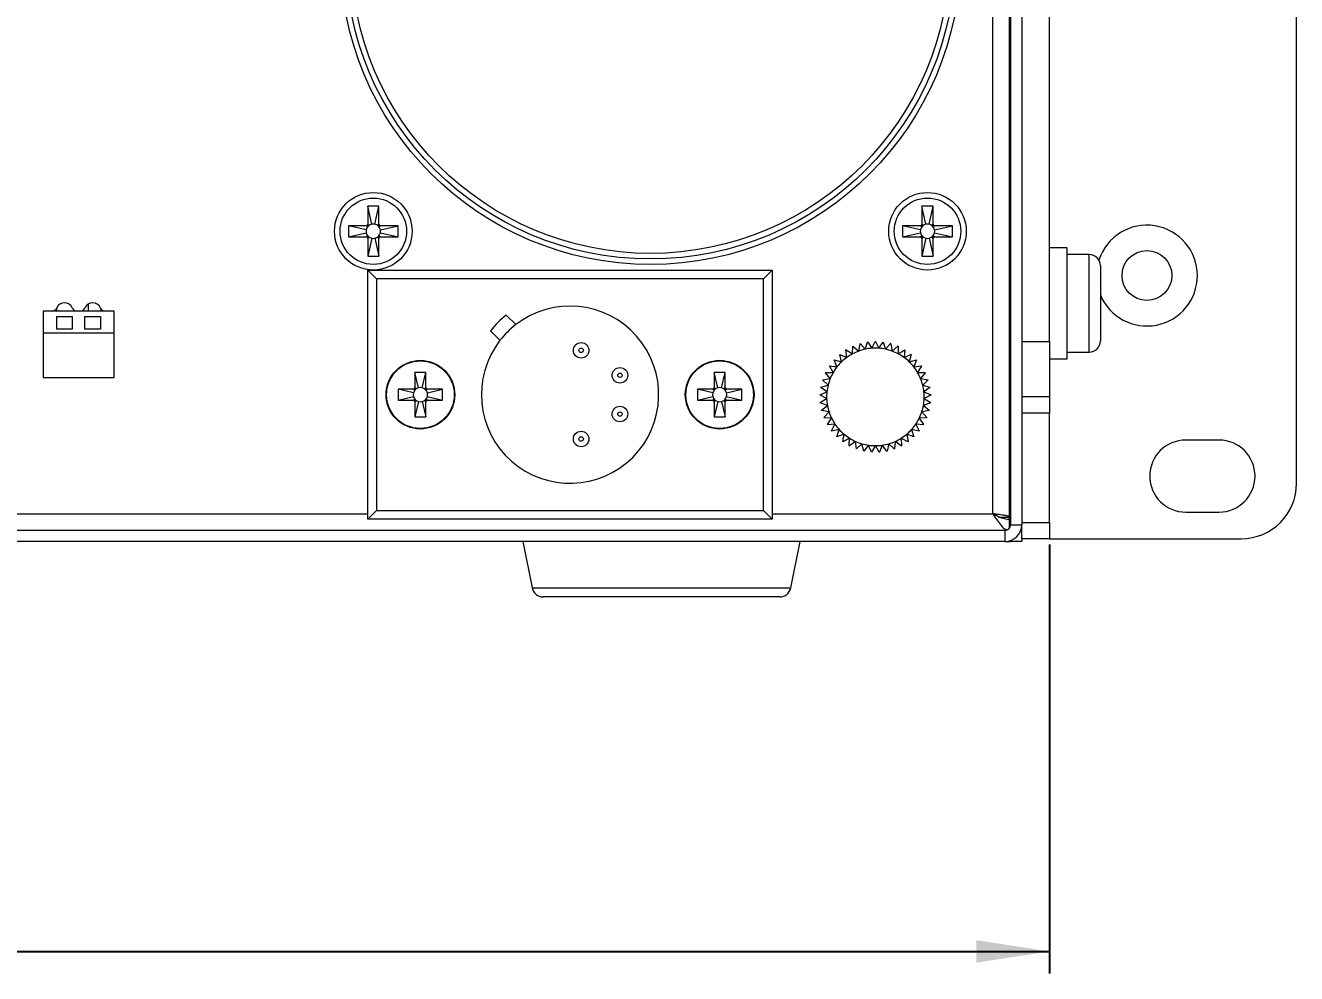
# Model space of a CAD drawing. Header units: millimetres. Extents: x 46 to 564, y 11 to 440.
# Drawn here: x 230 to 287.4, y 302.6 to 345.4 of the extents above; entities that cross this region are included whole.
import ezdxf

# ---------------------------------------------------------------- set-up
doc = ezdxf.new("R2010")
doc.units = ezdxf.units.MM
doc.layers.add('圖層0', color=5, linetype='Continuous')
doc.styles.add('SLDTEXTSTYLE0', font='TXT', dxfattribs={"width": 0.75})
doc.dimstyles.new('SLDDIMSTYLE2', dxfattribs={"dimtxt": 9.260417, "dimasz": 3.302, "dimexe": 0, "dimexo": 0.0625, "dimgap": 2.315104, "dimtad": 2, "dimlfac": 2, "dimrnd": 1e-09, "dimzin": 4, "dimdsep": 46, "dimtxsty": 'SLDTEXTSTYLE0', "dimsah": 1, "dimcen": 0.09, "dimadec": 0, "dimazin": 0, "dimtfac": 1, "dimtofl": 0, "dimtmove": 0, "dimatfit": 3, "dimfxl": 1, "dimtolj": 1, "dimtzin": 12, "dimarcsym": 0})

# ---------------------------------------------------------------- blocks, each defined once
blk = doc.blocks.new('*D4')
at = {"layer": '圖層0'}
for p, q in [((57.516, 321.971), (57.516, 302.614)), ((276.216, 321.971), (276.216, 302.614)), ((57.516, 303.614), (276.216, 303.614))]:
    blk.add_line(p, q, dxfattribs=at)
for points in [[(57.516, 303.614), (60.818, 303.106), (60.818, 304.122)], [(276.216, 303.614), (272.914, 304.122), (272.914, 303.106)]]:
    blk.add_solid(points, dxfattribs=at)
at = {"layer": '圖層0', "insert": (149.637, 315.551), "char_height": 9.2604, "attachment_point": 1, "style": 'SLDTEXTSTYLE0'}
blk.add_mtext('437.40', dxfattribs=at)

msp = doc.modelspace()

# ---------------------------------------------------------------- linework, layer by layer
at = {"color": 7, "linetype": 'Continuous', "lineweight": 15}
for p, q in [((287.3662, 324.739), (287.3662, 363.489)), ((273.6662, 323.364), (273.6662, 359.214)), ((274.4163, 323.214), (274.4163, 359.214)), ((274.4663, 359.364), (274.4663, 322.864)), ((274.9662, 359.364), (274.9662, 322.864)), ((276.2163, 331.139), (276.2163, 357.089)), ((245.9662, 337.239), (245.4662, 337.239)), ((245.4662, 337.239), (245.4662, 336.4389)), ((245.6457, 336.4313), (245.4662, 337.239)), ((245.7868, 336.4313), (245.9662, 337.239)), ((245.9662, 336.4389), (245.9662, 337.239)), ((270.9662, 337.239), (270.4663, 337.239)), ((270.4663, 337.239), (270.4663, 336.4389)), ((270.6457, 336.4313), (270.4663, 337.239)), ((270.7868, 336.4313), (270.9662, 337.239)), ((270.9662, 336.4389), (270.9662, 337.239)), ((245.399, 336.1846), (244.5912, 336.364)), ((245.3914, 336.364), (244.5912, 336.364)), ((244.5912, 336.364), (244.5912, 335.864)), ((244.5912, 335.864), (245.399, 336.0435)), ((246.0335, 336.1846), (246.8413, 336.364)), ((246.0335, 336.0435), (246.8413, 335.864)), ((246.8413, 336.364), (246.0411, 336.364)), ((246.8413, 335.864), (246.8413, 336.364)), ((270.3914, 336.364), (269.5912, 336.364)), ((269.5912, 336.364), (269.5912, 335.864)), ((270.399, 336.1846), (269.5912, 336.364)), ((269.5912, 335.864), (270.399, 336.0435)), ((271.0335, 336.1846), (271.8412, 336.364)), ((271.0335, 336.0435), (271.8412, 335.864)), ((271.8412, 336.364), (271.0411, 336.364)), ((271.8412, 335.864), (271.8412, 336.364)), ((244.5912, 335.864), (245.3914, 335.864)), ((245.6457, 335.7968), (245.4662, 334.989)), ((245.4662, 335.7892), (245.4662, 334.989)), ((245.7868, 335.7968), (245.9662, 334.989)), ((245.9662, 334.989), (245.9662, 335.7892)), ((246.0411, 335.864), (246.8413, 335.864)), ((269.5912, 335.864), (270.3914, 335.864)), ((270.6457, 335.7968), (270.4663, 334.989)), ((270.4663, 335.7892), (270.4663, 334.989)), ((270.7868, 335.7968), (270.9662, 334.989)), ((270.9662, 334.989), (270.9662, 335.7892)), ((271.0411, 335.864), (271.8412, 335.864)), ((245.4662, 334.989), (245.9662, 334.989)), ((270.4663, 334.989), (270.9662, 334.989)), ((277.0163, 335.364), (276.2163, 335.364)), ((277.0163, 332.864), (277.0163, 335.364)), ((278.0162, 335.064), (277.0163, 335.064)), ((245.4662, 334.364), (263.7162, 334.364)), ((245.4662, 334.364), (245.8663, 333.964)), ((245.4662, 323.114), (245.4662, 334.364)), ((263.7162, 334.364), (263.3162, 333.964)), ((263.7162, 334.364), (263.7162, 323.114)), ((274.4663, 334.414), (274.4163, 334.414)), ((278.5162, 334.564), (278.5162, 332.864)), ((245.8663, 333.964), (245.8663, 323.514)), ((263.3162, 333.964), (245.8663, 333.964)), ((263.3162, 323.514), (263.3162, 333.964)), ((231.4473, 332.514), (231.4473, 332.6722)), ((232.8473, 332.8247), (232.8473, 332.514)), ((233.4473, 332.514), (233.4473, 332.5935)), ((277.0163, 330.364), (277.0163, 332.864)), ((278.5162, 332.864), (278.5162, 331.164)), ((230.8223, 332.514), (230.8223, 329.514)), ((231.2144, 332.514), (230.8223, 332.514)), ((232.3601, 332.514), (231.2144, 332.514)), ((231.4373, 332.264), (232.1373, 332.264)), ((231.4373, 331.689), (231.4373, 332.264)), ((232.1373, 332.264), (232.1373, 331.689)), ((232.4844, 332.514), (232.3601, 332.514)), ((233.6301, 332.514), (232.4844, 332.514)), ((232.7073, 332.264), (233.4073, 332.264)), ((232.7073, 331.689), (232.7073, 332.264)), ((233.4073, 332.264), (233.4073, 331.689)), ((234.0223, 332.514), (233.6301, 332.514)), ((234.0223, 329.514), (234.0223, 332.514)), ((252.1386, 331.8988), (251.7114, 332.326)), ((234.0223, 331.514), (230.8223, 331.514)), ((232.1373, 331.689), (231.4373, 331.689)), ((233.4073, 331.689), (232.7073, 331.689)), ((251.0043, 331.6189), (251.4314, 331.1917)), ((267.3334, 330.5815), (267.3453, 330.9211)), ((267.3535, 330.9248), (267.6138, 330.7064)), ((267.6138, 330.7064), (267.6728, 331.0409)), ((267.6815, 331.0434), (267.9088, 330.791)), ((267.9088, 330.791), (268.0138, 331.1141)), ((268.0228, 331.1153), (268.2128, 330.8337)), ((268.2128, 330.8337), (268.3617, 331.139)), ((268.3708, 331.139), (268.5197, 330.8337)), ((268.5197, 330.8337), (268.7097, 331.1153)), ((268.7187, 331.1141), (268.8237, 330.791)), ((268.8237, 330.791), (269.051, 331.0434)), ((269.0597, 331.0409), (269.1187, 330.7064)), ((269.1187, 330.7064), (269.379, 330.9248)), ((269.3872, 330.9211), (269.3991, 330.5815)), ((274.4163, 331.314), (274.4663, 331.314)), ((274.9662, 331.139), (276.2163, 331.139)), ((276.2163, 331.139), (276.2163, 328.639)), ((266.6326, 329.9935), (266.5054, 330.3085)), ((266.5114, 330.3152), (266.838, 330.2216)), ((266.838, 330.2216), (266.7558, 330.5512)), ((266.7628, 330.5571), (267.0731, 330.4189)), ((267.0731, 330.4189), (267.0376, 330.7568)), ((267.0453, 330.7616), (267.3334, 330.5815)), ((269.3991, 330.5815), (269.6872, 330.7616)), ((269.6949, 330.7568), (269.6594, 330.4189)), ((269.6594, 330.4189), (269.9697, 330.5571)), ((269.9767, 330.5512), (269.8945, 330.2216)), ((269.8945, 330.2216), (270.2211, 330.3152)), ((270.2271, 330.3085), (270.0999, 329.9935)), ((274.4663, 330.339), (274.4163, 330.339)), ((276.2163, 330.364), (277.0163, 330.364)), ((277.0163, 330.664), (278.0162, 330.664)), ((248.0912, 329.739), (247.5912, 329.739)), ((247.5912, 329.739), (247.5912, 329.0639)), ((247.7624, 329.0543), (247.5912, 329.739)), ((247.9201, 329.0543), (248.0912, 329.739)), ((248.0912, 329.0639), (248.0912, 329.739)), ((261.5912, 329.739), (261.0912, 329.739)), ((261.0912, 329.739), (261.0912, 329.0639)), ((261.2624, 329.0543), (261.0912, 329.739)), ((261.4201, 329.0543), (261.5912, 329.739)), ((261.5912, 329.0639), (261.5912, 329.739)), ((266.3264, 329.4632), (266.1173, 329.7309)), ((266.461, 329.739), (266.2911, 330.0333)), ((266.2962, 330.0408), (266.6326, 329.9935)), ((270.0999, 329.9935), (270.4363, 330.0408)), ((270.4414, 330.0333), (270.2715, 329.739)), ((270.6152, 329.7309), (270.4061, 329.4632)), ((230.8223, 329.514), (234.0223, 329.514)), ((265.905, 329.0776), (266.2316, 329.1713)), ((266.2316, 329.1713), (265.9872, 329.4073)), ((265.99, 329.4159), (266.3264, 329.4632)), ((270.4061, 329.4632), (270.7425, 329.4159)), ((270.7453, 329.4073), (270.5009, 329.1713)), ((270.5009, 329.1713), (270.8275, 329.0776)), ((247.5164, 328.989), (246.8413, 328.989)), ((246.8413, 328.989), (246.8413, 328.489)), ((247.526, 328.8179), (246.8413, 328.989)), ((246.8413, 328.489), (247.526, 328.6602)), ((248.1565, 328.8179), (248.8412, 328.989)), ((248.1565, 328.6602), (248.8412, 328.489)), ((248.8412, 328.989), (248.1661, 328.989)), ((248.8412, 328.489), (248.8412, 328.989)), ((261.0164, 328.989), (260.3412, 328.989)), ((260.3412, 328.989), (260.3412, 328.489)), ((261.0259, 328.8179), (260.3412, 328.989)), ((260.3412, 328.489), (261.0259, 328.6602)), ((261.6565, 328.8179), (262.3413, 328.989)), ((261.6565, 328.6602), (262.3413, 328.489)), ((262.3413, 328.989), (261.6661, 328.989)), ((262.3413, 328.489), (262.3413, 328.989)), ((266.1676, 328.5623), (265.8676, 328.7218)), ((265.8679, 328.7308), (266.1783, 328.869)), ((266.1783, 328.869), (265.9034, 329.0687)), ((270.8291, 329.0687), (270.5542, 328.869)), ((270.5542, 328.869), (270.8646, 328.7308)), ((270.8649, 328.7218), (270.5649, 328.5623)), ((274.4163, 328.889), (274.4663, 328.889)), ((276.2163, 328.639), (274.9662, 328.639)), ((276.2163, 328.639), (276.2163, 327.9068)), ((246.8413, 328.489), (247.5164, 328.489)), ((247.7624, 328.4238), (247.5912, 327.739)), ((247.5912, 328.4142), (247.5912, 327.739)), ((247.9201, 328.4238), (248.0912, 327.739)), ((248.0912, 327.739), (248.0912, 328.4142)), ((248.1661, 328.489), (248.8412, 328.489)), ((260.3412, 328.489), (261.0164, 328.489)), ((261.2624, 328.4238), (261.0912, 327.739)), ((261.0912, 328.4142), (261.0912, 327.739)), ((261.4201, 328.4238), (261.5912, 327.739)), ((261.5912, 327.739), (261.5912, 328.4142)), ((261.6661, 328.489), (262.3413, 328.489)), ((265.8795, 328.3822), (266.1676, 328.5623)), ((266.1997, 328.257), (265.8804, 328.3732)), ((265.9394, 328.0386), (266.1997, 328.257)), ((266.2739, 327.9592), (265.9416, 328.0298)), ((270.7909, 328.0298), (270.4586, 327.9592)), ((270.8521, 328.3732), (270.5328, 328.257)), ((270.5328, 328.257), (270.7931, 328.0386)), ((270.5649, 328.5623), (270.853, 328.3822)), ((247.5912, 327.739), (248.0912, 327.739)), ((261.0912, 327.739), (261.5912, 327.739)), ((266.0466, 327.7067), (266.2739, 327.9592)), ((266.3889, 327.6746), (266.05, 327.6983)), ((266.1989, 327.393), (266.3889, 327.6746)), ((270.6825, 327.6983), (270.3436, 327.6746)), ((270.3436, 327.6746), (270.5336, 327.393)), ((270.4586, 327.9592), (270.6859, 327.7067)), ((276.2163, 327.9068), (274.9662, 327.9068)), ((276.2163, 322.9713), (276.2163, 327.9068)), ((266.5424, 327.4088), (266.2035, 327.3851)), ((266.3934, 327.1035), (266.5424, 327.4088)), ((266.7313, 327.167), (266.399, 327.0963)), ((266.6263, 326.8439), (266.7313, 327.167)), ((266.9521, 326.9538), (266.6329, 326.8376)), ((266.8931, 326.6192), (266.9521, 326.9538)), ((270.0996, 326.8376), (269.7804, 326.9538)), ((269.7804, 326.9538), (269.8394, 326.6192)), ((270.3335, 327.0963), (270.0012, 327.167)), ((270.0012, 327.167), (270.1062, 326.8439)), ((270.1901, 327.4088), (270.3391, 327.1035)), ((270.529, 327.3851), (270.1901, 327.4088)), ((267.2004, 326.7733), (266.9005, 326.6138)), ((267.1886, 326.4338), (267.2004, 326.7733)), ((267.4714, 326.6292), (267.1966, 326.4296)), ((267.5069, 326.2914), (267.4714, 326.6292)), ((267.7598, 326.5243), (267.5155, 326.2883)), ((267.842, 326.1946), (267.7598, 326.5243)), ((268.0601, 326.4605), (267.8509, 326.1927)), ((268.1873, 326.1455), (268.0601, 326.4605)), ((268.3662, 326.439), (268.1964, 326.1448)), ((268.5361, 326.1448), (268.3662, 326.439)), ((268.6724, 326.4605), (268.5452, 326.1455)), ((268.8816, 326.1927), (268.6724, 326.4605)), ((268.9726, 326.5243), (268.8905, 326.1946)), ((269.217, 326.2883), (268.9726, 326.5243)), ((269.2611, 326.6292), (269.2256, 326.2914)), ((269.5359, 326.4296), (269.2611, 326.6292)), ((269.832, 326.6138), (269.5321, 326.7733)), ((269.5321, 326.7733), (269.5439, 326.4338)), ((283.8662, 326.689), (282.3663, 326.689)), ((245.8663, 323.514), (245.4662, 323.114)), ((245.8663, 323.514), (263.3162, 323.514)), ((263.3162, 323.514), (263.7162, 323.114)), ((282.3663, 323.439), (283.8662, 323.439)), ((263.7162, 323.114), (245.4662, 323.114)), ((273.9163, 323.214), (274.4163, 323.214)), ((274.4663, 323.164), (274.3891, 323.164)), ((274.4163, 322.714), (274.4163, 323.114)), ((274.4663, 322.864), (274.9662, 322.864)), ((274.9662, 322.9713), (276.2163, 322.9713)), ((274.9662, 322.239), (274.9662, 322.864)), ((276.2163, 322.9713), (276.2163, 322.239)), ((274.2162, 322.614), (59.5162, 322.614)), ((274.2162, 322.114), (274.2162, 322.614)), ((274.9234, 322.614), (274.9662, 322.614)), ((274.9662, 322.714), (274.9511, 322.714)), ((274.2162, 322.114), (59.5162, 322.114)), ((252.4663, 322.114), (252.8859, 320.016)), ((264.5466, 320.016), (264.9662, 322.114)), ((274.2162, 322.114), (274.4663, 322.114)), ((274.9662, 322.114), (274.4663, 322.114)), ((274.9662, 322.239), (274.9662, 322.114)), ((276.2163, 322.239), (274.9662, 322.239)), ((276.2163, 322.239), (284.8662, 322.239)), ((264.0563, 319.614), (253.3761, 319.614))]:
    msp.add_line(p, q, dxfattribs=at)
at = {"color": 8, "linetype": 'Continuous', "lineweight": 15}
for p, q in [((278.0162, 332.864), (278.0162, 335.064)), ((278.0162, 330.664), (278.0162, 332.864)), ((274.4163, 325.664), (274.4663, 325.664)), ((218.8962, 323.364), (245.4662, 323.364)), ((263.7162, 323.364), (273.6662, 323.364)), ((274.4663, 322.114), (274.4663, 322.1569)), ((252.8859, 320.016), (258.7162, 320.016)), ((258.7162, 320.016), (264.5466, 320.016))]:
    msp.add_line(p, q, dxfattribs=at)
at = {"color": 7, "linetype": 'Continuous', "lineweight": 15, "flags": 128}
for points in [[(245.399, 336.1846), (245.3912, 336.114), (245.399, 336.0435)], [(245.4864, 336.3439), (245.4312, 336.2705), (245.399, 336.1846)], [(245.399, 336.0435), (245.4312, 335.9576), (245.4864, 335.8842)], [(245.6457, 336.4313), (245.5598, 336.3991), (245.4864, 336.3439)], [(245.7868, 336.4313), (245.7162, 336.4391), (245.6457, 336.4313)], [(245.9461, 336.3439), (245.8727, 336.3991), (245.7868, 336.4313)], [(246.0335, 336.1846), (246.0013, 336.2705), (245.9461, 336.3439)], [(245.9461, 335.8842), (246.0013, 335.9576), (246.0335, 336.0435)], [(246.0335, 336.0435), (246.0413, 336.114), (246.0335, 336.1846)], [(270.399, 336.1846), (270.3912, 336.114), (270.399, 336.0435)], [(270.4864, 336.3439), (270.4312, 336.2705), (270.399, 336.1846)], [(270.399, 336.0435), (270.4312, 335.9576), (270.4864, 335.8842)], [(270.6457, 336.4313), (270.5598, 336.3991), (270.4864, 336.3439)], [(270.7868, 336.4313), (270.7162, 336.4391), (270.6457, 336.4313)], [(270.9461, 336.3439), (270.8727, 336.3991), (270.7868, 336.4313)], [(271.0335, 336.1846), (271.0013, 336.2705), (270.9461, 336.3439)], [(270.9461, 335.8842), (271.0013, 335.9576), (271.0335, 336.0435)], [(271.0335, 336.0435), (271.0413, 336.114), (271.0335, 336.1846)], [(245.4864, 335.8842), (245.5598, 335.829), (245.6457, 335.7968)], [(245.6457, 335.7968), (245.7162, 335.789), (245.7868, 335.7968)], [(245.7868, 335.7968), (245.8727, 335.829), (245.9461, 335.8842)], [(270.4864, 335.8842), (270.5598, 335.829), (270.6457, 335.7968)], [(270.6457, 335.7968), (270.7162, 335.789), (270.7868, 335.7968)], [(270.7868, 335.7968), (270.8727, 335.829), (270.9461, 335.8842)], [(265.9872, 329.4073), (265.9876, 329.4084), (265.9879, 329.4094), (265.9883, 329.4105), (265.9886, 329.4116), (265.989, 329.4127), (265.9893, 329.4137), (265.9897, 329.4148), (265.99, 329.4159)], [(247.526, 328.8179), (247.5162, 328.739), (247.526, 328.6602)], [(247.6114, 328.9689), (247.5583, 328.8992), (247.526, 328.8179)], [(247.526, 328.6602), (247.5583, 328.5789), (247.6114, 328.5092)], [(247.7624, 329.0543), (247.6811, 329.022), (247.6114, 328.9689)], [(247.9201, 329.0543), (247.8413, 329.0641), (247.7624, 329.0543)], [(248.0711, 328.9689), (248.0014, 329.022), (247.9201, 329.0543)], [(248.1565, 328.8179), (248.1242, 328.8992), (248.0711, 328.9689)], [(248.0711, 328.5092), (248.1242, 328.5789), (248.1565, 328.6602)], [(248.1565, 328.6602), (248.1663, 328.739), (248.1565, 328.8179)], [(261.0259, 328.8179), (261.0162, 328.739), (261.0259, 328.6602)], [(261.1114, 328.9689), (261.0583, 328.8992), (261.0259, 328.8179)], [(261.0259, 328.6602), (261.0583, 328.5789), (261.1114, 328.5092)], [(261.2624, 329.0543), (261.181, 329.022), (261.1114, 328.9689)], [(261.4201, 329.0543), (261.3412, 329.0641), (261.2624, 329.0543)], [(261.5711, 328.9689), (261.5014, 329.022), (261.4201, 329.0543)], [(261.6565, 328.8179), (261.6242, 328.8992), (261.5711, 328.9689)], [(261.5711, 328.5092), (261.6242, 328.5789), (261.6565, 328.6602)], [(261.6565, 328.6602), (261.6663, 328.739), (261.6565, 328.8179)], [(270.8646, 328.7308), (270.8646, 328.7297), (270.8646, 328.7286), (270.8647, 328.7274), (270.8647, 328.7263), (270.8648, 328.7252), (270.8648, 328.724), (270.8648, 328.7229), (270.8649, 328.7218)], [(247.6114, 328.5092), (247.6811, 328.4561), (247.7624, 328.4238)], [(247.7624, 328.4238), (247.8413, 328.414), (247.9201, 328.4238)], [(247.9201, 328.4238), (248.0014, 328.4561), (248.0711, 328.5092)], [(261.1114, 328.5092), (261.181, 328.4561), (261.2624, 328.4238)], [(261.2624, 328.4238), (261.3412, 328.414), (261.4201, 328.4238)], [(261.4201, 328.4238), (261.5014, 328.4561), (261.5711, 328.5092)], [(273.6662, 323.364), (273.6662, 323.364)]]:
    msp.add_lwpolyline(points, dxfattribs=at)
at = {"color": 7, "linetype": 'Continuous', "lineweight": 15}
for centre, radius in [((258.2162, 348.614), 14), ((258.2162, 348.614), 13.75), ((258.2162, 348.614), 13.5), ((245.7162, 336.114), 1.75), ((270.7162, 336.114), 1.75), ((245.7162, 336.114), 1.5), ((270.7162, 336.114), 1.5), ((280.6162, 334.114), 1.125), ((255.0912, 330.739), 0.35), ((255.0912, 330.739), 0.1), ((247.8412, 328.739), 1.55), ((247.8412, 328.739), 1.525), ((256.8412, 329.614), 0.35), ((261.3412, 328.739), 1.55), ((261.3412, 328.739), 1.525), ((256.8412, 329.614), 0.1), ((256.8412, 327.864), 0.35), ((256.8412, 327.864), 0.1), ((255.0912, 326.739), 0.35), ((255.0912, 326.739), 0.1)]:
    msp.add_circle(centre, radius, dxfattribs=at)
for centre, radius, start, end in [((280.6162, 334.114), 2.275, 0, 162.149396), ((278.0162, 334.564), 0.5, 0, 90), ((280.6162, 334.114), 2.275, 202.619865, 0), ((231.2144, 332.764), 0.25, 270, 336.421822), ((231.7873, 332.514), 0.375, 23.578178, 156.421822), ((232.3601, 332.764), 0.25, 203.578178, 270), ((232.4844, 332.764), 0.25, 270, 336.421822), ((233.0573, 332.514), 0.375, 23.578178, 156.421822), ((233.6301, 332.764), 0.25, 203.578178, 270), ((254.5912, 328.739), 4, 142.180756, 127.819244), ((254.5912, 328.739), 4.6, 128.759869, 141.240131), ((254.5912, 328.739), 4, 127.819244, 142.180756), ((268.3662, 328.639), 2.5, 113.896119, 114.103881), ((268.3662, 328.639), 2.5, 105.896119, 106.103881), ((268.3662, 328.639), 2.5, 97.896119, 98.103881), ((268.3662, 328.639), 2.5, 89.896119, 90.103881), ((268.3662, 328.639), 2.5, 81.896119, 82.103881), ((268.3662, 328.639), 2.5, 73.896119, 74.103881), ((268.3662, 328.639), 2.5, 65.896119, 66.103881), ((278.0162, 331.164), 0.5, 270, 0), ((268.3662, 328.639), 2.5, 137.896119, 138.103881), ((268.3662, 328.639), 2.5, 129.896119, 130.103881), ((268.3662, 328.639), 2.2, 126, 134), ((268.3662, 328.639), 2.5, 121.896119, 122.103881), ((268.3662, 328.639), 2.2, 118, 126), ((268.3662, 328.639), 2.2, 110, 118), ((268.3662, 328.639), 2.2, 102, 110), ((268.3662, 328.639), 2.2, 94, 102), ((268.3662, 328.639), 2.2, 86, 94), ((268.3662, 328.639), 2.2, 78, 86), ((268.3662, 328.639), 2.2, 70, 78), ((268.3662, 328.639), 2.2, 62, 70), ((268.3662, 328.639), 2.2, 54, 62), ((268.3662, 328.639), 2.2, 46, 54), ((268.3662, 328.639), 2.5, 57.896119, 58.103881), ((268.3662, 328.639), 2.5, 49.896119, 50.103881), ((268.3662, 328.639), 2.5, 41.896119, 42.103881), ((268.3662, 328.639), 2.5, 153.896119, 154.103881), ((268.3662, 328.639), 2.5, 145.896119, 146.103881), ((268.3662, 328.639), 2.2, 150, 158), ((268.3662, 328.639), 2.2, 142, 150), ((268.3662, 328.639), 2.2, 134, 142), ((268.3662, 328.639), 2.2, 38, 46), ((268.3662, 328.639), 2.2, 30, 38), ((268.3662, 328.639), 2.2, 22, 30), ((268.3662, 328.639), 2.5, 33.896119, 34.103881), ((268.3662, 328.639), 2.5, 25.896119, 26.103881), ((268.3662, 328.639), 2.2, 166, 174), ((268.3662, 328.639), 2.2, 158, 166), ((268.3662, 328.639), 2.2, 14, 22), ((268.3662, 328.639), 2.2, 6, 14), ((268.3662, 328.639), 2.5, 17.896119, 18.103881), ((268.3662, 328.639), 2.5, 177.896119, 178.103881), ((268.3662, 328.639), 2.5, 169.896119, 170.103881), ((268.3662, 328.639), 2.2, 174, 182), ((268.3662, 328.639), 2.2, 358, 6), ((268.3662, 328.639), 2.5, 9.896119, 10.103881), ((268.3662, 328.639), 2.5, 185.896119, 186.103881), ((268.3662, 328.639), 2.5, 193.896119, 194.103881), ((268.3662, 328.639), 2.2, 182, 190), ((268.3662, 328.639), 2.2, 190, 198), ((268.3662, 328.639), 2.2, 342, 350), ((268.3662, 328.639), 2.2, 350, 358), ((268.3662, 328.639), 2.5, 345.896119, 346.103881), ((268.3662, 328.639), 2.5, 353.896119, 354.103881), ((268.3662, 328.639), 2.5, 201.896119, 202.103881), ((268.3662, 328.639), 2.2, 198, 206), ((268.3662, 328.639), 2.2, 206, 214), ((268.3662, 328.639), 2.2, 326, 334), ((268.3662, 328.639), 2.2, 334, 342), ((268.3662, 328.639), 2.5, 337.896119, 338.103881), ((268.3662, 328.639), 2.5, 209.896119, 210.103881), ((268.3662, 328.639), 2.5, 217.896119, 218.103881), ((268.3662, 328.639), 2.2, 214, 222), ((268.3662, 328.639), 2.2, 222, 230), ((268.3662, 328.639), 2.2, 230, 238), ((268.3662, 328.639), 2.2, 302, 310), ((268.3662, 328.639), 2.2, 310, 318), ((268.3662, 328.639), 2.2, 318, 326), ((268.3662, 328.639), 2.5, 321.896119, 322.103881), ((268.3662, 328.639), 2.5, 329.896119, 330.103881), ((268.3662, 328.639), 2.5, 225.896119, 226.103881), ((268.3662, 328.639), 2.5, 233.896119, 234.103881), ((268.3662, 328.639), 2.5, 241.896119, 242.103881), ((268.3662, 328.639), 2.2, 238, 246), ((268.3662, 328.639), 2.2, 246, 254), ((268.3662, 328.639), 2.5, 249.896119, 250.103881), ((268.3662, 328.639), 2.2, 254, 262), ((268.3662, 328.639), 2.2, 262, 270), ((268.3662, 328.639), 2.2, 270, 278), ((268.3662, 328.639), 2.2, 278, 286), ((268.3662, 328.639), 2.2, 286, 294), ((268.3662, 328.639), 2.5, 289.896119, 290.103881), ((268.3662, 328.639), 2.2, 294, 302), ((268.3662, 328.639), 2.5, 297.896119, 298.103881), ((268.3662, 328.639), 2.5, 305.896119, 306.103881), ((268.3662, 328.639), 2.5, 313.896119, 314.103881), ((282.3662, 325.064), 1.625, 90, 270), ((283.8662, 325.064), 1.625, 270, 90), ((268.3662, 328.639), 2.5, 257.896119, 258.103881), ((268.3662, 328.639), 2.5, 265.896119, 266.103881), ((268.3662, 328.639), 2.5, 273.896119, 274.103881), ((268.3662, 328.639), 2.5, 281.896119, 282.103881), ((284.8662, 324.739), 2.5, 270, 0), ((274.2162, 322.864), 0.25, 270, 0), ((274.2162, 322.864), 0.75, 270, 0), ((253.3762, 320.114), 0.5, 191.309932, 270), ((264.0563, 320.114), 0.5, 270, 348.690068)]:
    msp.add_arc(centre, radius, start, end, dxfattribs=at)
for points, knots in [([(245.3914, 336.364), (245.3998, 336.3649), (245.4167, 336.3665), (245.4391, 336.3794), (245.456, 336.3984), (245.465, 336.4195), (245.4659, 336.4334), (245.4662, 336.4389)], [0, 0, 0, 0, 0.2148809, 0.4297992, 0.6442811, 0.8585297, 1, 1, 1, 1]), ([(245.4864, 336.3439), (245.4863, 336.3437), (245.46, 336.3241), (245.4131, 336.3494), (245.403, 336.3578), (245.3914, 336.3633), (245.3914, 336.364), (245.3914, 336.364)], [0, 0, 0, 0, 0.0032756, 0.5085946, 0.9282097, 0.9999416, 1, 1, 1, 1]), ([(245.4662, 336.4389), (245.4662, 336.4389), (245.4692, 336.4382), (245.466, 336.4295), (245.4828, 336.4173), (245.4922, 336.3915), (245.495, 336.3697), (245.4929, 336.357), (245.4902, 336.3499), (245.4882, 336.3463), (245.4869, 336.3444), (245.4866, 336.344), (245.4864, 336.3439)], [0, 0, 0, 0, 0.0000601, 0.0716169, 0.4902141, 0.7407294, 0.8676678, 0.9319066, 0.9642745, 0.9919819, 0.9967288, 1, 1, 1, 1]), ([(245.9461, 336.3439), (245.9459, 336.344), (245.9266, 336.3705), (245.9527, 336.4159), (245.9578, 336.4295), (245.9662, 336.4381), (245.9662, 336.4389), (245.9662, 336.4389)], [0, 0, 0, 0, 0.0032759, 0.508594, 0.9282095, 0.9999416, 1, 1, 1, 1]), ([(246.0411, 336.364), (246.0411, 336.364), (246.0381, 336.3633), (246.0381, 336.3579), (246.0179, 336.3491), (245.9938, 336.338), (245.9718, 336.3353), (245.9592, 336.3374), (245.9521, 336.3401), (245.9485, 336.3421), (245.9466, 336.3434), (245.9462, 336.3437), (245.9461, 336.3439)], [0, 0, 0, 0, 0.0000601, 0.0716164, 0.4902119, 0.7407276, 0.867666, 0.9319042, 0.9642743, 0.9919818, 0.996728, 1, 1, 1, 1]), ([(245.9662, 336.4389), (245.9671, 336.4305), (245.9687, 336.4136), (245.9816, 336.3912), (246.0006, 336.3743), (246.0217, 336.3653), (246.0356, 336.3644), (246.0411, 336.364)], [0, 0, 0, 0, 0.2148871, 0.4298343, 0.6442527, 0.8585096, 1, 1, 1, 1]), ([(270.3914, 336.364), (270.3998, 336.3649), (270.4167, 336.3665), (270.4391, 336.3794), (270.456, 336.3984), (270.465, 336.4195), (270.4659, 336.4334), (270.4663, 336.4389)], [0, 0, 0, 0, 0.2149377, 0.4298501, 0.6442839, 0.8585266, 1, 1, 1, 1]), ([(270.4864, 336.3439), (270.4863, 336.3437), (270.4597, 336.3241), (270.4178, 336.3494), (270.3945, 336.3578), (270.3944, 336.3633), (270.3914, 336.364), (270.3914, 336.364)], [0, 0, 0, 0, 0.00328, 0.5085965, 0.9282095, 0.9999398, 1, 1, 1, 1]), ([(270.4663, 336.4389), (270.4663, 336.4389), (270.4663, 336.4381), (270.4745, 336.4296), (270.4807, 336.4173), (270.4924, 336.3915), (270.495, 336.3697), (270.4929, 336.357), (270.4902, 336.3499), (270.4882, 336.3463), (270.4869, 336.3444), (270.4866, 336.344), (270.4864, 336.3439)], [0, 0, 0, 0, 0.0000583, 0.0716163, 0.490214, 0.7407312, 0.8676697, 0.9319088, 0.9642749, 0.9919851, 0.9967321, 1, 1, 1, 1]), ([(270.9461, 336.3439), (270.9459, 336.344), (270.9262, 336.3705), (270.9528, 336.4159), (270.9579, 336.4295), (270.9662, 336.4381), (270.9662, 336.4389), (270.9662, 336.4389)], [0, 0, 0, 0, 0.0032792, 0.5085955, 0.9282107, 0.9999416, 1, 1, 1, 1]), ([(271.0411, 336.364), (271.0411, 336.364), (271.0411, 336.3633), (271.0296, 336.358), (271.02, 336.3491), (270.9936, 336.338), (270.9719, 336.3353), (270.9592, 336.3374), (270.9521, 336.3401), (270.9485, 336.3421), (270.9466, 336.3434), (270.9462, 336.3437), (270.9461, 336.3439)], [0, 0, 0, 0, 0.0000583, 0.0716162, 0.4902139, 0.7407309, 0.8676699, 0.9319085, 0.9642739, 0.9919862, 0.9967324, 1, 1, 1, 1]), ([(270.9662, 336.4389), (270.9671, 336.4305), (270.9687, 336.4136), (270.9816, 336.3912), (271.0006, 336.3743), (271.0217, 336.3653), (271.0356, 336.3644), (271.0411, 336.364)], [0, 0, 0, 0, 0.2149021, 0.4298228, 0.6442455, 0.8585068, 1, 1, 1, 1]), ([(245.3914, 335.864), (245.3914, 335.864), (245.3914, 335.8648), (245.4029, 335.8701), (245.4125, 335.879), (245.4389, 335.8901), (245.4606, 335.8928), (245.4733, 335.8907), (245.4804, 335.888), (245.4839, 335.886), (245.4859, 335.8847), (245.4863, 335.8844), (245.4864, 335.8842)], [0, 0, 0, 0, 0.0000583, 0.0716164, 0.4902139, 0.7407309, 0.8676699, 0.9319085, 0.9642737, 0.9919817, 0.9967324, 1, 1, 1, 1]), ([(245.4662, 335.7892), (245.4654, 335.7976), (245.4638, 335.8145), (245.4509, 335.8369), (245.4319, 335.8538), (245.4108, 335.8628), (245.3969, 335.8637), (245.3914, 335.864)], [0, 0, 0, 0, 0.21490384, 0.42982208, 0.64429689, 0.85850378, 1, 1, 1, 1]), ([(245.4864, 335.8842), (245.4866, 335.8841), (245.5063, 335.8576), (245.4842, 335.8127), (245.4662, 335.7977), (245.4692, 335.7903), (245.4662, 335.7892), (245.4662, 335.7892)], [0, 0, 0, 0, 0.0032791, 0.5085946, 0.9282091, 0.9999396, 1, 1, 1, 1]), ([(245.9662, 335.7892), (245.9662, 335.7892), (245.9662, 335.7903), (245.958, 335.7974), (245.9518, 335.8111), (245.9401, 335.8366), (245.9375, 335.8584), (245.9396, 335.8711), (245.9423, 335.8782), (245.9443, 335.8818), (245.9456, 335.8837), (245.9459, 335.8841), (245.9461, 335.8842)], [0, 0, 0, 0, 0.0000584, 0.0716163, 0.4902138, 0.7407313, 0.8676693, 0.9319083, 0.9642744, 0.9919825, 0.9967321, 1, 1, 1, 1]), ([(245.9461, 335.8842), (245.9462, 335.8844), (245.9728, 335.904), (246.0147, 335.8787), (246.038, 335.8703), (246.0381, 335.8648), (246.0411, 335.864), (246.0411, 335.864)], [0, 0, 0, 0, 0.00328, 0.5085965, 0.9282094, 0.9999398, 1, 1, 1, 1]), ([(246.0411, 335.864), (246.0327, 335.8632), (246.0158, 335.8616), (245.9934, 335.8487), (245.9765, 335.8297), (245.9675, 335.8086), (245.9666, 335.7947), (245.9662, 335.7892)], [0, 0, 0, 0, 0.2149373, 0.4298453, 0.6442846, 0.8585269, 1, 1, 1, 1]), ([(270.3914, 335.864), (270.3914, 335.864), (270.3944, 335.8648), (270.3944, 335.8702), (270.4146, 335.879), (270.4387, 335.8901), (270.4607, 335.8928), (270.4733, 335.8907), (270.4804, 335.888), (270.484, 335.886), (270.4859, 335.8847), (270.4863, 335.8844), (270.4864, 335.8842)], [0, 0, 0, 0, 0.0000601, 0.0716165, 0.4902119, 0.7407277, 0.867666, 0.9319043, 0.9642693, 0.9919818, 0.996728, 1, 1, 1, 1]), ([(270.4663, 335.7892), (270.4654, 335.7976), (270.4638, 335.8145), (270.4509, 335.8369), (270.4319, 335.8538), (270.4108, 335.8628), (270.3969, 335.8637), (270.3914, 335.864)], [0, 0, 0, 0, 0.2149098, 0.4298233, 0.6442458, 0.8585069, 1, 1, 1, 1]), ([(270.4864, 335.8842), (270.4866, 335.8841), (270.5059, 335.8576), (270.4798, 335.8128), (270.4747, 335.7976), (270.4663, 335.7903), (270.4663, 335.7892), (270.4663, 335.7892)], [0, 0, 0, 0, 0.0032759, 0.508594, 0.9282095, 0.9999414, 1, 1, 1, 1]), ([(270.9662, 335.7892), (270.9662, 335.7892), (270.9662, 335.7903), (270.958, 335.7974), (270.9518, 335.8111), (270.9401, 335.8366), (270.9375, 335.8584), (270.9396, 335.8711), (270.9423, 335.8782), (270.9443, 335.8818), (270.9456, 335.8837), (270.9459, 335.8841), (270.9461, 335.8842)], [0, 0, 0, 0, 0.0000584, 0.0716152, 0.4902128, 0.7407288, 0.8676668, 0.9319057, 0.9642717, 0.9919825, 0.9967288, 1, 1, 1, 1]), ([(270.9461, 335.8842), (270.9462, 335.8844), (270.9725, 335.904), (271.0194, 335.8787), (271.0295, 335.8703), (271.0411, 335.8648), (271.0411, 335.864), (271.0411, 335.864)], [0, 0, 0, 0, 0.0032756, 0.5085946, 0.9282096, 0.9999416, 1, 1, 1, 1]), ([(271.0411, 335.864), (271.0327, 335.8632), (271.0158, 335.8616), (270.9934, 335.8487), (270.9765, 335.8297), (270.9675, 335.8086), (270.9666, 335.7947), (270.9662, 335.7892)], [0, 0, 0, 0, 0.21487606, 0.42984129, 0.64428212, 0.8585259, 1, 1, 1, 1]), ([(266.1213, 329.739), (266.2199, 329.739), (266.3326, 329.739), (266.4467, 329.739), (266.461, 329.739)], [0, 0, 0, 0, 0.87500374, 1, 1, 1, 1]), ([(270.2715, 329.739), (270.371, 329.739), (270.4847, 329.739), (270.5972, 329.739), (270.6112, 329.739)], [0, 0, 0, 0, 0.874997, 1, 1, 1, 1]), ([(247.5164, 328.989), (247.5248, 328.9899), (247.5417, 328.9915), (247.5641, 329.0044), (247.581, 329.0234), (247.59, 329.0445), (247.5909, 329.0584), (247.5912, 329.0639)], [0, 0, 0, 0, 0.214906, 0.4298469, 0.6442922, 0.8585084, 1, 1, 1, 1]), ([(247.6114, 328.9689), (247.6113, 328.9687), (247.5985, 328.9594), (247.5693, 328.9613), (247.5407, 328.9736), (247.5197, 328.9827), (247.5189, 328.9884), (247.5164, 328.989), (247.5164, 328.989)], [0, 0, 0, 0, 0.0033566, 0.2663089, 0.5090455, 0.9403397, 0.9999398, 1, 1, 1, 1]), ([(247.5912, 329.0639), (247.5912, 329.0639), (247.5912, 329.0629), (247.5998, 329.0552), (247.6061, 329.0412), (247.6175, 329.0145), (247.6197, 328.9935), (247.6175, 328.9813), (247.6148, 328.9743), (247.6128, 328.9708), (247.6116, 328.969), (247.6114, 328.9689)], [0, 0, 0, 0, 0.0000585, 0.0596198, 0.4906339, 0.7332138, 0.8640485, 0.9301107, 0.963324, 0.9966436, 1, 1, 1, 1]), ([(248.0711, 328.9689), (248.0709, 328.969), (248.0616, 328.9819), (248.0634, 329.0107), (248.0763, 329.0409), (248.0827, 329.0552), (248.0912, 329.0629), (248.0912, 329.0639), (248.0912, 329.0639)], [0, 0, 0, 0, 0.0033586, 0.2663085, 0.5090464, 0.9403414, 0.9999415, 1, 1, 1, 1]), ([(248.1661, 328.989), (248.1661, 328.989), (248.1636, 328.9884), (248.1628, 328.9827), (248.1421, 328.9737), (248.1168, 328.9629), (248.0957, 328.9606), (248.0835, 328.9628), (248.0765, 328.9654), (248.073, 328.9675), (248.0712, 328.9687), (248.0711, 328.9689)], [0, 0, 0, 0, 0.0000601, 0.0596214, 0.4906329, 0.7332143, 0.8640505, 0.9301109, 0.9633259, 0.9966415, 1, 1, 1, 1]), ([(248.0912, 329.0639), (248.0921, 329.0555), (248.0937, 329.0386), (248.1066, 329.0162), (248.1256, 328.9993), (248.1467, 328.9903), (248.1606, 328.9894), (248.1661, 328.989)], [0, 0, 0, 0, 0.2149126, 0.4298448, 0.64427, 0.8584877, 1, 1, 1, 1]), ([(261.0164, 328.989), (261.0248, 328.9899), (261.0417, 328.9915), (261.0641, 329.0044), (261.081, 329.0234), (261.09, 329.0445), (261.0909, 329.0584), (261.0912, 329.0639)], [0, 0, 0, 0, 0.2149151, 0.4298651, 0.6442772, 0.8585024, 1, 1, 1, 1]), ([(261.1114, 328.9689), (261.1113, 328.9687), (261.0985, 328.9594), (261.0698, 328.9613), (261.0386, 328.9736), (261.0285, 328.9828), (261.0164, 328.9884), (261.0164, 328.989), (261.0164, 328.989)], [0, 0, 0, 0, 0.0033566, 0.2663094, 0.5090464, 0.9403414, 0.9999416, 1, 1, 1, 1]), ([(261.0912, 329.0639), (261.0912, 329.0639), (261.0937, 329.063), (261.091, 329.0551), (261.1081, 329.0412), (261.1173, 329.0145), (261.1197, 328.9935), (261.1175, 328.9813), (261.1148, 328.9743), (261.1128, 328.9708), (261.1116, 328.969), (261.1114, 328.9689)], [0, 0, 0, 0, 0.0000603, 0.0596215, 0.4906339, 0.7332144, 0.8640487, 0.9301108, 0.9633241, 0.9966436, 1, 1, 1, 1]), ([(261.5711, 328.9689), (261.5709, 328.969), (261.5616, 328.9819), (261.5634, 329.0107), (261.5763, 329.0409), (261.5827, 329.0552), (261.5912, 329.0629), (261.5912, 329.0639), (261.5912, 329.0639)], [0, 0, 0, 0, 0.0033586, 0.2663085, 0.5090474, 0.9403414, 0.9999415, 1, 1, 1, 1]), ([(261.6661, 328.989), (261.6661, 328.989), (261.6661, 328.9884), (261.654, 328.9828), (261.6442, 328.9737), (261.6166, 328.9629), (261.5957, 328.9606), (261.5835, 328.9628), (261.5765, 328.9654), (261.573, 328.9675), (261.5712, 328.9687), (261.5711, 328.9689)], [0, 0, 0, 0, 0.0000583, 0.0596196, 0.4906327, 0.7332141, 0.8640462, 0.9301111, 0.9633217, 0.9966415, 1, 1, 1, 1]), ([(261.5912, 329.0639), (261.5921, 329.0555), (261.5937, 329.0386), (261.6066, 329.0162), (261.6256, 328.9993), (261.6467, 328.9903), (261.6606, 328.9894), (261.6661, 328.989)], [0, 0, 0, 0, 0.2149126, 0.4298448, 0.64427, 0.8584877, 1, 1, 1, 1]), ([(247.5164, 328.489), (247.5164, 328.489), (247.5189, 328.4898), (247.5198, 328.4949), (247.5404, 328.5045), (247.5657, 328.5152), (247.5868, 328.5175), (247.599, 328.5153), (247.606, 328.5126), (247.6095, 328.5106), (247.6113, 328.5094), (247.6114, 328.5092)], [0, 0, 0, 0, 0.0000602, 0.0596216, 0.4906353, 0.733214, 0.8640503, 0.9301108, 0.9633259, 0.9966458, 1, 1, 1, 1]), ([(247.5912, 328.4142), (247.5904, 328.4226), (247.5888, 328.4395), (247.5759, 328.4619), (247.5569, 328.4788), (247.5358, 328.4878), (247.5219, 328.4887), (247.5164, 328.489)], [0, 0, 0, 0, 0.2149129, 0.4298455, 0.6442684, 0.8584879, 1, 1, 1, 1]), ([(247.6114, 328.5092), (247.6116, 328.5091), (247.6209, 328.4962), (247.6191, 328.4674), (247.6062, 328.4372), (247.5998, 328.4229), (247.5912, 328.4152), (247.5912, 328.4142), (247.5912, 328.4142)], [0, 0, 0, 0, 0.0033588, 0.2663085, 0.5090466, 0.9403414, 0.9999415, 1, 1, 1, 1]), ([(248.0912, 328.4142), (248.0912, 328.4142), (248.0912, 328.4152), (248.0827, 328.4229), (248.0764, 328.4369), (248.065, 328.4636), (248.0628, 328.4846), (248.065, 328.4968), (248.0677, 328.5038), (248.0697, 328.5073), (248.0709, 328.5091), (248.0711, 328.5092)], [0, 0, 0, 0, 0.0000585, 0.0596198, 0.4906338, 0.7332138, 0.8640485, 0.9301104, 0.9633238, 0.9966434, 1, 1, 1, 1]), ([(248.0711, 328.5092), (248.0712, 328.5094), (248.0842, 328.5186), (248.1131, 328.5168), (248.1419, 328.5046), (248.1628, 328.4948), (248.1636, 328.4898), (248.1661, 328.489), (248.1661, 328.489)], [0, 0, 0, 0, 0.0033605, 0.2663084, 0.5090477, 0.9403397, 0.9999398, 1, 1, 1, 1]), ([(248.1661, 328.489), (248.1577, 328.4882), (248.1408, 328.4866), (248.1184, 328.4737), (248.1015, 328.4547), (248.0925, 328.4336), (248.0916, 328.4197), (248.0912, 328.4142)], [0, 0, 0, 0, 0.2149067, 0.4298462, 0.6442952, 0.8585119, 1, 1, 1, 1]), ([(261.0164, 328.489), (261.0164, 328.489), (261.0164, 328.4898), (261.0285, 328.4948), (261.0383, 328.5045), (261.0659, 328.5152), (261.0868, 328.5175), (261.099, 328.5153), (261.106, 328.5126), (261.1095, 328.5106), (261.1113, 328.5094), (261.1114, 328.5092)], [0, 0, 0, 0, 0.0000584, 0.0596199, 0.4906344, 0.7332135, 0.8640501, 0.9301107, 0.9633259, 0.9966458, 1, 1, 1, 1]), ([(261.0912, 328.4142), (261.0904, 328.4226), (261.0888, 328.4395), (261.0759, 328.4619), (261.0569, 328.4788), (261.0358, 328.4878), (261.0219, 328.4887), (261.0164, 328.489)], [0, 0, 0, 0, 0.2149265, 0.4298727, 0.6443092, 0.8585422, 1, 1, 1, 1]), ([(261.1114, 328.5092), (261.1116, 328.5091), (261.1209, 328.4962), (261.1186, 328.4674), (261.1082, 328.4372), (261.091, 328.423), (261.0937, 328.4151), (261.0912, 328.4142), (261.0912, 328.4142)], [0, 0, 0, 0, 0.0033588, 0.2663085, 0.509047, 0.9403398, 0.9999397, 1, 1, 1, 1]), ([(261.5912, 328.4142), (261.5912, 328.4142), (261.5912, 328.4152), (261.5827, 328.4229), (261.5765, 328.4369), (261.565, 328.4636), (261.5629, 328.4846), (261.565, 328.4968), (261.5676, 328.5038), (261.5697, 328.5073), (261.5709, 328.5091), (261.5711, 328.5092)], [0, 0, 0, 0, 0.0000585, 0.0596198, 0.4906333, 0.7332146, 0.8640492, 0.9301103, 0.9633237, 0.9966433, 1, 1, 1, 1]), ([(261.5711, 328.5092), (261.5712, 328.5094), (261.5842, 328.5186), (261.6126, 328.5168), (261.6439, 328.5046), (261.654, 328.4948), (261.6661, 328.4898), (261.6661, 328.489), (261.6661, 328.489)], [0, 0, 0, 0, 0.0033605, 0.2663084, 0.5090477, 0.9403415, 0.9999415, 1, 1, 1, 1]), ([(261.6661, 328.489), (261.6577, 328.4882), (261.6408, 328.4866), (261.6184, 328.4737), (261.6015, 328.4547), (261.5925, 328.4336), (261.5916, 328.4197), (261.5912, 328.4142)], [0, 0, 0, 0, 0.2149067, 0.4298462, 0.6442952, 0.8585119, 1, 1, 1, 1]), ([(273.6662, 323.364), (273.7287, 323.2656), (273.8537, 323.0687), (274.0412, 322.8235), (274.1984, 322.6694), (274.2931, 322.6488), (274.3253, 322.6417)], [0, 0, 0, 0, 0.2845102, 0.5690237, 0.8535279, 1, 1, 1, 1]), ([(273.6662, 323.364), (273.7912, 323.2965), (274.0412, 323.1614), (274.2913, 323.1298), (274.4163, 323.114)], [0, 0, 0, 0, 0.50000117, 1, 1, 1, 1]), ([(274.4163, 323.214), (274.405, 323.2265), (274.3824, 323.2515), (274.209, 323.289), (273.9611, 323.3265), (273.7645, 323.3515), (273.6662, 323.364)], [0, 0, 0, 0, 0.2500004, 0.4999932, 0.7499947, 1, 1, 1, 1]), ([(273.8808, 323.2629), (273.8694, 323.2716), (273.8417, 323.2928), (273.7637, 323.3265), (273.6987, 323.3515), (273.6662, 323.364)], [0, 0, 0, 0, 0.2584896, 0.6292457, 1, 1, 1, 1])]:
    msp.add_open_spline(points, degree=3, knots=knots, dxfattribs=at)

# ---------------------------------------------------------------- dimensions: what is measured, and where the dimension line sits
at = {"layer": '圖層0'}
dim = msp.add_linear_dim(base=(276.2162, 303.614), p1=(57.5162, 322.9713), p2=(276.2162, 322.9713), dimstyle='SLDDIMSTYLE2', dxfattribs=at)
dim.commit()
dim.dimension.update_dxf_attribs({"geometry": '*D4', "text_midpoint": (168.4476, 303.614), "dimtype": 160})

doc.saveas('drawing.dxf')
